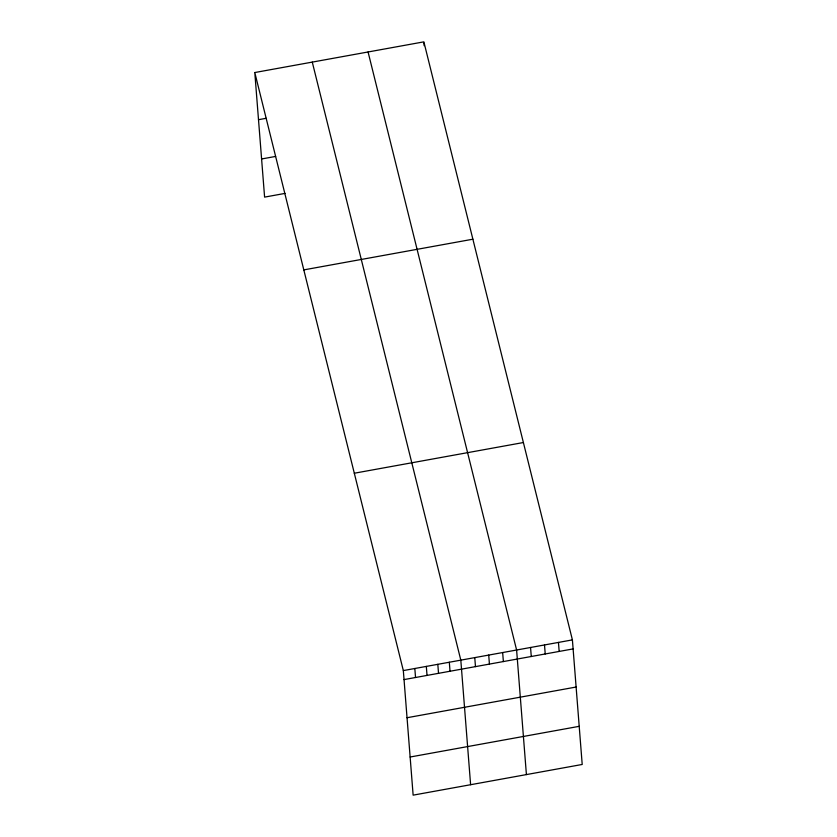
<?xml version="1.0" encoding="UTF-8"?>
<svg xmlns="http://www.w3.org/2000/svg" width="837" height="837" viewBox="0 0 837 837"><rect width="100%" height="100%" fill="white"/><g stroke="black" fill="none" stroke-linecap="round" stroke-linejoin="round"><path stroke-width="1.26" d="M254.793 72.537L423.867 41.85L572.403 639.886L582.207 764.463L413.133 795.15L403.329 670.583L254.793 72.537L264.597 197.113L285.03 193.399M258.497 119.691L266.166 118.299M261.594 158.978L275.645 156.425M303.81 269.891L472.884 239.204M354.313 473.229L523.387 442.532M403.329 670.583L572.403 639.886M404.03 679.592L573.115 648.905M407.033 717.727L576.118 687.031M410.13 757.014L579.204 726.328M368.071 51.978L516.607 650.014L526.41 774.591M312.274 62.105L460.81 660.142L470.614 784.719M558.457 642.418L559.168 651.437M544.51 644.95L545.222 653.969M530.564 647.482L531.265 656.501M502.66 652.546L503.372 661.565M488.714 655.078L489.425 664.097M474.767 657.61L475.468 666.629M423.972 43.137L424.171 45.711M449.312 662.234L450.024 671.243M437.814 664.316L438.525 673.335M426.326 666.409L427.027 675.417M414.828 668.491L415.529 677.499"/></g></svg>
